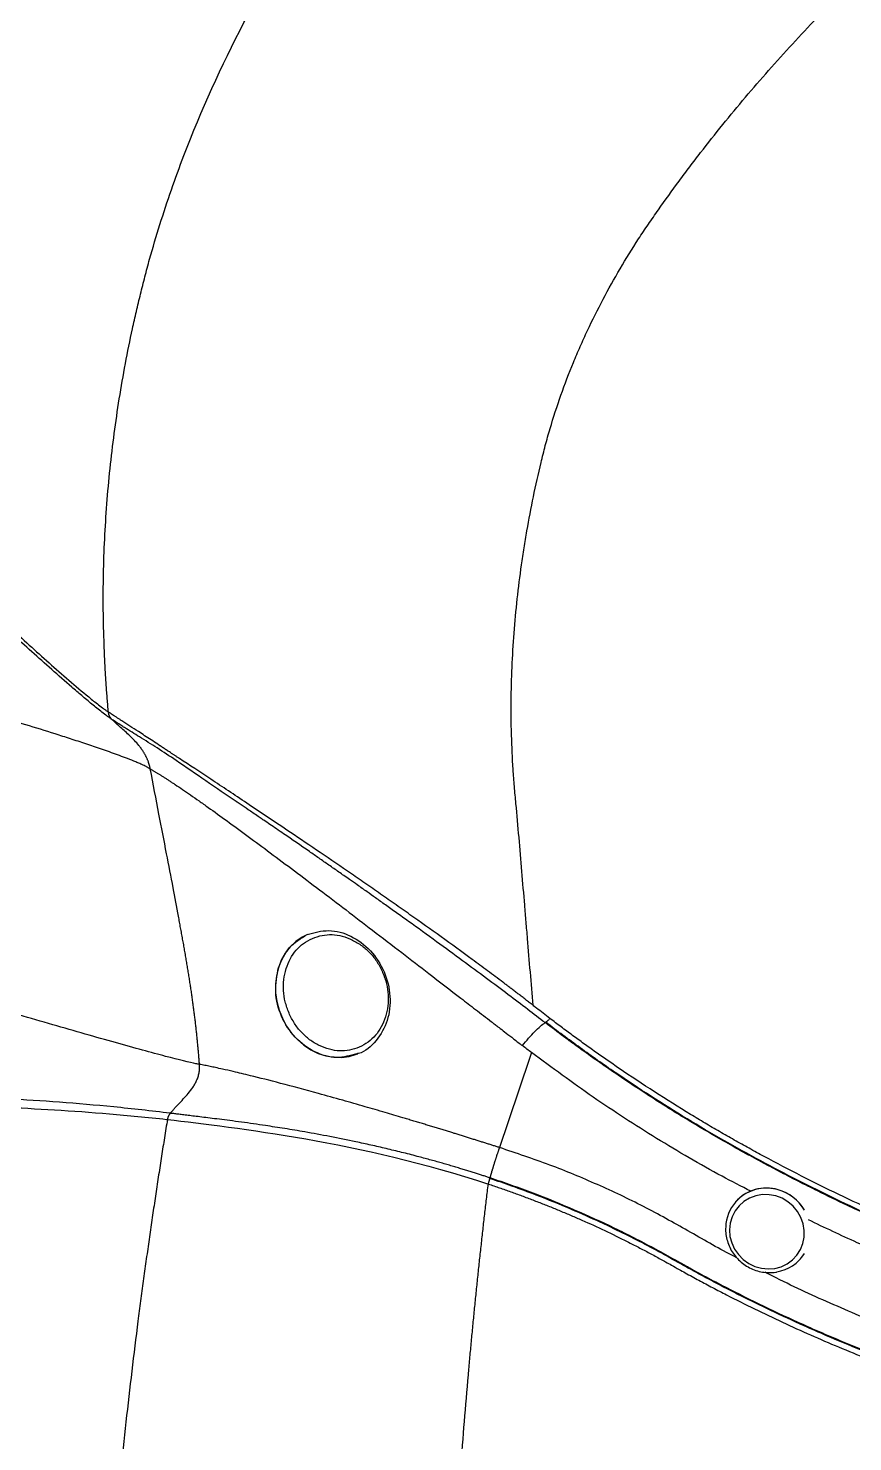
# Model space of a CAD drawing. Extents: x 527 to 611, y 788 to 934.
# Drawn here: x 537.27 to 546.82, y 851.41 to 867.79 of the extents above; entities that cross this region are included whole.
import ezdxf

# ---------------------------------------------------------------- set-up
doc = ezdxf.new("R2010")
doc.units = 0
doc.header["$MEASUREMENT"] = 0
doc.layers.add('1', color=4, linetype='Continuous')
doc.layers.add('GEOMETRY', color=3, linetype='Continuous', lineweight=25)

# ---------------------------------------------------------------- blocks, each defined once
blk = doc.blocks.new('2026_FLAIR')
at = {"layer": 'GEOMETRY'}
for p, q in [((18.402, 50.825), (18.401, 50.824)), ((19.154, 50.167), (19.188, 50.211)), ((19.154, 50.166), (19.154, 50.167))]:
    blk.add_line(p, q, dxfattribs=at)
at = {"layer": 'GEOMETRY', "flags": 128}
for points in [[(13.442, 53.925), (13.379, 53.893), (13.306, 53.843), (13.241, 53.781), (13.185, 53.709), (13.139, 53.628), (13.105, 53.54), (13.082, 53.446), (13.072, 53.348), (13.073, 53.248), (13.087, 53.148), (13.113, 53.049), (13.151, 52.954), (13.2, 52.864), (13.258, 52.781), (13.325, 52.707), (13.4, 52.642), (13.481, 52.588), (13.567, 52.546), (13.656, 52.517), (13.747, 52.502), (13.837, 52.5), (13.925, 52.512), (14.01, 52.537), (14.026, 52.543)], [(18.866, 50.894), (18.789, 50.909), (18.711, 50.91), (18.635, 50.897), (18.564, 50.87), (18.498, 50.831), (18.441, 50.781), (18.395, 50.721), (18.36, 50.653), (18.338, 50.58), (18.33, 50.503), (18.336, 50.426), (18.356, 50.351), (18.389, 50.279), (18.433, 50.214), (18.489, 50.158), (18.553, 50.112), (18.624, 50.077), (18.7, 50.056), (18.778, 50.048), (18.855, 50.055), (18.929, 50.074), (18.998, 50.107), (19.059, 50.152), (19.111, 50.207), (19.152, 50.272), (19.181, 50.342), (19.195, 50.418), (19.196, 50.495), (19.184, 50.572), (19.157, 50.645), (19.118, 50.714), (19.068, 50.775), (19.008, 50.826), (18.94, 50.867), (18.866, 50.894)]]:
    blk.add_lwpolyline(points, dxfattribs=at)
at = {"layer": 'GEOMETRY'}
for centre, radius, start, end in [((18.751, 50.518), 0.465, 100.0316, 178.0722), ((18.758, 50.509), 0.477, 73.446, 138.422), ((18.758, 50.488), 0.496, 74.1184, 100.1449), ((18.752, 50.466), 0.519, 30.7289, 74.1582), ((18.752, 50.466), 0.519, 31.6651, 74.1574), ((18.804, 50.473), 0.465, 279.1262, 328.1091)]:
    blk.add_arc(centre, radius, start, end, dxfattribs=at)
for points, knots in [([(16.055, 53.104), (16.034, 53.361), (16.013, 53.618), (15.986, 53.942), (15.98, 54.007), (15.969, 54.136), (15.953, 54.331), (15.937, 54.526), (15.904, 54.918), (15.881, 55.18), (15.854, 55.476), (15.851, 55.509), (15.845, 55.575), (15.842, 55.608), (15.834, 55.707), (15.829, 55.773), (15.816, 55.97), (15.81, 56.102), (15.804, 56.3), (15.802, 56.366), (15.801, 56.497), (15.801, 56.563), (15.803, 56.761), (15.806, 56.892), (15.823, 57.287), (15.843, 57.551), (15.886, 57.946), (15.903, 58.077), (15.931, 58.275), (15.94, 58.341), (15.956, 58.44), (15.961, 58.473), (15.972, 58.538), (15.978, 58.571), (16.03, 58.868), (16.084, 59.132), (16.163, 59.461), (16.18, 59.527), (16.214, 59.658), (16.233, 59.724), (16.291, 59.919), (16.333, 60.049), (16.423, 60.305), (16.471, 60.431), (16.535, 60.588), (16.548, 60.619), (16.575, 60.681), (16.588, 60.712), (16.629, 60.804), (16.657, 60.866), (16.8, 61.171), (16.926, 61.409), (17.132, 61.759), (17.203, 61.874), (17.314, 62.045), (17.352, 62.101), (17.429, 62.214), (17.468, 62.27), (17.586, 62.438), (17.666, 62.549), (17.788, 62.715), (17.829, 62.77), (17.912, 62.88), (17.954, 62.934), (18.165, 63.207), (18.338, 63.421), (18.692, 63.84), (18.874, 64.046), (19.245, 64.449), (19.434, 64.646), (20.016, 65.225), (20.42, 65.595), (20.946, 66.037), (21.052, 66.124), (21.214, 66.253), (21.267, 66.296), (21.376, 66.381), (21.43, 66.424), (21.704, 66.633), (21.925, 66.795), (22.205, 66.99), (22.262, 67.029), (22.375, 67.105), (22.431, 67.143), (22.603, 67.252), (22.719, 67.323), (23.07, 67.526), (23.31, 67.65), (23.679, 67.819), (23.803, 67.873), (23.992, 67.949), (24.055, 67.973), (24.151, 68.009), (24.183, 68.021), (24.247, 68.044), (24.279, 68.055), (24.44, 68.11), (24.569, 68.151), (24.764, 68.206), (24.829, 68.224), (24.959, 68.257), (25.024, 68.273), (25.35, 68.349), (25.612, 68.402), (25.94, 68.458), (26.005, 68.469), (26.137, 68.489), (26.202, 68.499), (26.4, 68.526), (26.532, 68.542), (26.796, 68.57), (26.928, 68.581), (27.192, 68.6), (27.325, 68.608), (27.722, 68.623), (27.986, 68.624), (28.313, 68.614), (28.379, 68.611), (28.477, 68.606), (28.509, 68.604), (28.575, 68.6), (28.672, 68.593), (28.77, 68.585), (28.9, 68.574), (28.965, 68.568), (29.289, 68.539), (29.548, 68.516), (30.062, 68.472), (30.319, 68.451), (30.702, 68.421), (30.829, 68.411), (30.988, 68.398), (31.02, 68.396), (31.083, 68.391), (31.115, 68.388), (31.21, 68.38), (31.273, 68.375), (31.337, 68.37)], [0, 0, 0, 0, 0.03125, 0.03125, 0.039062, 0.039062, 0.046875, 0.0625, 0.0625, 0.09375, 0.09375, 0.097656, 0.097656, 0.101562, 0.101562, 0.109375, 0.109375, 0.125, 0.125, 0.132812, 0.132812, 0.140625, 0.140625, 0.15625, 0.15625, 0.1875, 0.1875, 0.203125, 0.203125, 0.210937, 0.210937, 0.214844, 0.214844, 0.21875, 0.21875, 0.25, 0.25, 0.257813, 0.257813, 0.265625, 0.265625, 0.28125, 0.28125, 0.296875, 0.296875, 0.300781, 0.300781, 0.304688, 0.304688, 0.3125, 0.3125, 0.34375, 0.34375, 0.359375, 0.359375, 0.367187, 0.367187, 0.375, 0.375, 0.390625, 0.390625, 0.398437, 0.398437, 0.40625, 0.40625, 0.4375, 0.4375, 0.46875, 0.46875, 0.5, 0.5, 0.5625, 0.5625, 0.578125, 0.578125, 0.585937, 0.585937, 0.59375, 0.59375, 0.625, 0.625, 0.632812, 0.632812, 0.640625, 0.640625, 0.65625, 0.65625, 0.6875, 0.6875, 0.703125, 0.703125, 0.710937, 0.710937, 0.714844, 0.714844, 0.71875, 0.71875, 0.734375, 0.734375, 0.742187, 0.742187, 0.75, 0.75, 0.78125, 0.78125, 0.789062, 0.789062, 0.796875, 0.796875, 0.8125, 0.8125, 0.828125, 0.828125, 0.84375, 0.84375, 0.875, 0.875, 0.882813, 0.882813, 0.886719, 0.886719, 0.890625, 0.898438, 0.898438, 0.90625, 0.90625, 0.9375, 0.9375, 0.96875, 0.96875, 0.984375, 0.984375, 0.988281, 0.988281, 0.992188, 0.992188, 1, 1, 1, 1]), ([(11.136, 56.504), (11.134, 56.529), (11.129, 56.581), (11.123, 56.658), (11.117, 56.735), (11.111, 56.813), (11.106, 56.89), (11.101, 56.968), (11.097, 57.046), (11.093, 57.124), (11.09, 57.202), (11.082, 57.39), (11.075, 57.69), (11.078, 58.236), (11.111, 58.919), (11.182, 59.596), (11.261, 60.138), (11.331, 60.542), (11.399, 60.88), (11.452, 61.114), (11.484, 61.248), (11.508, 61.349), (11.533, 61.45), (11.567, 61.584), (11.631, 61.82), (11.77, 62.29), (12.092, 63.217), (12.502, 64.123), (12.907, 64.871), (13.064, 65.142), (13.174, 65.325), (13.23, 65.416), (13.29, 65.513), (13.34, 65.591), (13.386, 65.662), (13.413, 65.703), (13.428, 65.726)], [0, 0, 0, 0, 0.008096, 0.016199, 0.024311, 0.032429, 0.040556, 0.048689, 0.056831, 0.064979, 0.073135, 0.081299, 0.12408, 0.167471, 0.2528, 0.338941, 0.381412, 0.424747, 0.467771, 0.489326, 0.500117, 0.510916, 0.521725, 0.532547, 0.554233, 0.597796, 0.684619, 0.856336, 0.899498, 0.942217, 0.950964, 0.963756, 0.974539, 0.98533, 0.991823, 1, 1, 1, 1]), ([(7.546, 59.873), (7.831, 59.582), (8.121, 59.291), (8.708, 58.709), (9.005, 58.419), (9.457, 57.988), (9.608, 57.845), (9.912, 57.561), (10.065, 57.42), (10.295, 57.211), (10.371, 57.142), (10.525, 57.006), (10.601, 56.938), (10.755, 56.806), (10.831, 56.741), (10.946, 56.647), (10.984, 56.616), (11.042, 56.572), (11.061, 56.557), (11.089, 56.536), (11.098, 56.529), (11.117, 56.516), (11.127, 56.51), (11.136, 56.504)], [0, 0, 0, 0, 0.25, 0.25, 0.5, 0.5, 0.625, 0.625, 0.75, 0.75, 0.8125, 0.8125, 0.875, 0.875, 0.9375, 0.9375, 0.96875, 0.96875, 0.984375, 0.984375, 0.992188, 0.992188, 1, 1, 1, 1]), ([(11.177, 56.418), (11.167, 56.424), (11.158, 56.431), (11.139, 56.444), (11.129, 56.451), (11.1, 56.473), (11.081, 56.487), (11.022, 56.533), (10.983, 56.564), (10.905, 56.628), (10.866, 56.661), (10.789, 56.727), (10.75, 56.76), (10.633, 56.86), (10.556, 56.928), (10.402, 57.065), (10.325, 57.134), (10.095, 57.341), (9.943, 57.481), (9.639, 57.763), (9.489, 57.905), (9.038, 58.334), (8.74, 58.622), (8.15, 59.203), (7.859, 59.495), (7.57, 59.789)], [0, 0, 0, 0, 0.007813, 0.007813, 0.015625, 0.015625, 0.03125, 0.03125, 0.0625, 0.0625, 0.09375, 0.09375, 0.125, 0.125, 0.1875, 0.1875, 0.25, 0.25, 0.375, 0.375, 0.5, 0.5, 0.75, 0.75, 1, 1, 1, 1]), ([(11.621, 55.845), (11.617, 55.847), (11.609, 55.851), (11.597, 55.858), (11.585, 55.865), (11.561, 55.878), (11.525, 55.895), (11.477, 55.916), (11.414, 55.942), (11.335, 55.973), (11.21, 56.019), (11.056, 56.074), (10.874, 56.135), (10.695, 56.194), (10.461, 56.269), (10.177, 56.357), (9.85, 56.457), (9.539, 56.55), (9.245, 56.637), (9.063, 56.69), (8.976, 56.715)], [0, 0, 0, 0, 0.003906, 0.007812, 0.011719, 0.015625, 0.03125, 0.046875, 0.0625, 0.09375, 0.125, 0.1875, 0.25, 0.3125, 0.375, 0.5, 0.625, 0.75, 0.875, 1, 1, 1, 1]), ([(11.177, 56.418), (11.175, 56.419), (11.172, 56.422), (11.167, 56.428), (11.163, 56.433), (11.158, 56.439), (11.154, 56.446), (11.15, 56.453), (11.147, 56.46), (11.144, 56.468), (11.141, 56.476), (11.139, 56.485), (11.137, 56.494), (11.137, 56.5), (11.136, 56.504)], [0, 0, 0, 0, 0.071945, 0.146237, 0.222795, 0.301533, 0.38237, 0.465223, 0.550007, 0.63664, 0.725039, 0.815121, 0.906802, 1, 1, 1, 1]), ([(16.055, 53.104), (16.04, 53.115), (16.012, 53.137), (15.97, 53.169), (15.929, 53.201), (15.889, 53.231), (15.85, 53.261), (15.813, 53.29), (15.776, 53.318), (15.741, 53.344), (15.659, 53.407), (15.529, 53.503), (15.291, 53.68), (14.991, 53.898), (14.688, 54.113), (14.447, 54.283), (14.265, 54.41), (14.085, 54.535), (13.844, 54.701), (13.548, 54.903), (13.154, 55.169), (12.74, 55.447), (12.323, 55.725), (12.065, 55.895), (11.933, 55.982), (11.907, 55.999), (11.881, 56.016), (11.855, 56.033), (11.838, 56.045), (11.827, 56.051), (11.825, 56.053), (11.822, 56.055), (11.819, 56.057), (11.815, 56.059), (11.812, 56.061), (11.809, 56.063), (11.805, 56.066), (11.801, 56.069), (11.797, 56.071), (11.793, 56.074), (11.789, 56.077), (11.784, 56.08), (11.78, 56.083), (11.775, 56.086), (11.77, 56.089), (11.765, 56.093), (11.76, 56.096), (11.754, 56.099), (11.749, 56.103), (11.744, 56.107), (11.738, 56.11), (11.732, 56.114), (11.726, 56.118), (11.72, 56.122), (11.714, 56.126), (11.683, 56.146), (11.629, 56.182), (11.555, 56.23), (11.472, 56.285), (11.383, 56.343), (11.311, 56.389), (11.263, 56.421), (11.235, 56.439), (11.209, 56.456), (11.183, 56.473), (11.159, 56.489), (11.144, 56.499), (11.136, 56.504)], [0, 0, 0, 0, 0.007767, 0.015328, 0.022685, 0.029836, 0.036783, 0.043525, 0.050063, 0.056397, 0.062527, 0.093805, 0.124895, 0.187948, 0.249966, 0.281566, 0.312955, 0.344146, 0.375153, 0.438651, 0.500308, 0.587341, 0.670602, 0.750628, 0.756875, 0.763105, 0.769319, 0.775517, 0.781698, 0.782339, 0.783017, 0.783734, 0.784489, 0.785283, 0.786114, 0.786993, 0.787913, 0.78887, 0.789866, 0.790901, 0.791974, 0.793085, 0.794235, 0.795423, 0.79665, 0.797915, 0.799219, 0.800561, 0.801941, 0.80336, 0.804818, 0.806314, 0.807849, 0.809422, 0.811033, 0.812683, 0.83338, 0.854059, 0.874731, 0.906017, 0.937333, 0.948062, 0.958676, 0.969175, 0.979561, 0.989836, 1, 1, 1, 1]), ([(11.621, 55.845), (11.62, 55.849), (11.619, 55.857), (11.616, 55.869), (11.613, 55.881), (11.61, 55.893), (11.606, 55.904), (11.602, 55.915), (11.599, 55.927), (11.595, 55.938), (11.59, 55.948), (11.586, 55.959), (11.581, 55.97), (11.576, 55.98), (11.571, 55.99), (11.566, 56.001), (11.56, 56.011), (11.555, 56.021), (11.549, 56.031), (11.543, 56.04), (11.537, 56.05), (11.53, 56.06), (11.524, 56.069), (11.517, 56.079), (11.51, 56.088), (11.503, 56.097), (11.496, 56.107), (11.475, 56.133), (11.438, 56.174), (11.385, 56.227), (11.331, 56.277), (11.283, 56.32), (11.243, 56.357), (11.209, 56.387), (11.188, 56.408), (11.177, 56.418)], [0, 0, 0, 0, 0.015723, 0.031202, 0.046466, 0.061544, 0.076465, 0.091258, 0.105955, 0.120584, 0.135176, 0.149753, 0.164332, 0.178925, 0.193546, 0.208206, 0.222919, 0.2377, 0.252562, 0.267517, 0.282568, 0.297715, 0.312958, 0.328296, 0.343726, 0.359247, 0.37486, 0.390562, 0.494409, 0.599927, 0.704919, 0.807256, 0.873482, 0.937732, 1, 1, 1, 1]), ([(11.302, 56.336), (11.295, 56.341), (11.27, 56.357), (11.227, 56.385), (11.195, 56.406), (11.177, 56.418)], [0, 0, 0, 0, 0.161551, 0.539437, 1, 1, 1, 1]), ([(11.323, 56.323), (11.322, 56.323), (11.315, 56.328), (11.308, 56.332), (11.302, 56.336)], [0, 0, 0, 0, 0.108543, 1, 1, 1, 1]), ([(12.627, 55.459), (12.504, 55.542), (12.259, 55.708), (11.957, 55.918), (11.705, 56.086), (11.508, 56.208), (11.381, 56.287), (11.323, 56.323)], [0, 0, 0, 0, 0.264464, 0.528166, 0.703188, 0.865742, 1, 1, 1, 1]), ([(12.191, 52.419), (12.189, 52.437), (12.187, 52.471), (12.183, 52.523), (12.178, 52.575), (12.173, 52.628), (12.168, 52.682), (12.163, 52.736), (12.157, 52.791), (12.151, 52.846), (12.145, 52.902), (12.138, 52.958), (12.131, 53.015), (12.123, 53.073), (12.116, 53.131), (12.107, 53.19), (12.099, 53.249), (12.09, 53.309), (12.081, 53.369), (12.071, 53.43), (12.061, 53.492), (12.051, 53.554), (12.041, 53.616), (12.03, 53.679), (12.019, 53.743), (12.008, 53.807), (11.996, 53.872), (11.984, 53.937), (11.972, 54.003), (11.96, 54.069), (11.932, 54.224), (11.882, 54.488), (11.806, 54.883), (11.717, 55.342), (11.654, 55.67), (11.621, 55.845)], [0, 0, 0, 0, 0.014931, 0.030022, 0.045276, 0.060692, 0.076273, 0.092017, 0.107927, 0.124003, 0.140247, 0.156659, 0.17324, 0.189992, 0.206915, 0.224009, 0.241268, 0.258689, 0.276271, 0.294015, 0.311921, 0.329991, 0.348224, 0.366621, 0.385182, 0.403908, 0.422797, 0.441851, 0.46107, 0.480453, 0.5, 0.596725, 0.712296, 0.846719, 1, 1, 1, 1]), ([(11.621, 55.845), (11.625, 55.842), (11.633, 55.838), (11.645, 55.831), (11.657, 55.823), (11.67, 55.816), (11.683, 55.808), (11.696, 55.8), (11.709, 55.792), (11.723, 55.783), (11.737, 55.775), (11.751, 55.766), (11.766, 55.756), (11.781, 55.747), (11.796, 55.737), (11.811, 55.727), (11.827, 55.717), (11.843, 55.707), (11.859, 55.696), (11.876, 55.685), (11.893, 55.674), (11.931, 55.649), (11.994, 55.606), (12.087, 55.543), (12.185, 55.474), (12.323, 55.376), (12.51, 55.242), (12.751, 55.065), (13.013, 54.871), (13.289, 54.664), (13.583, 54.442), (13.885, 54.212), (14.204, 53.968), (14.525, 53.722), (14.867, 53.458), (15.152, 53.238), (15.393, 53.052), (15.517, 52.957), (15.595, 52.897), (15.629, 52.87), (15.68, 52.831), (15.749, 52.778), (15.835, 52.712), (15.897, 52.663), (15.932, 52.637)], [0, 0, 0, 0, 0.006195, 0.012389, 0.018582, 0.024774, 0.030965, 0.037154, 0.043343, 0.04953, 0.055716, 0.061901, 0.068084, 0.074266, 0.080447, 0.086627, 0.092805, 0.098983, 0.10516, 0.111336, 0.117511, 0.123686, 0.153193, 0.182926, 0.212885, 0.243078, 0.301182, 0.361182, 0.419529, 0.480483, 0.54085, 0.602835, 0.663598, 0.729584, 0.790314, 0.86171, 0.894276, 0.930043, 0.933292, 0.939898, 0.949863, 0.963195, 0.979903, 1, 1, 1, 1]), ([(12.917, 55.262), (12.901, 55.273), (12.866, 55.297), (12.812, 55.334), (12.742, 55.381), (12.678, 55.424), (12.633, 55.455), (12.619, 55.464)], [0, 0, 0, 0, 0.152347, 0.351929, 0.535465, 0.854371, 1, 1, 1, 1]), ([(16.195, 52.903), (16.128, 52.954), (15.987, 53.062), (15.76, 53.233), (15.509, 53.422), (15.232, 53.626), (14.93, 53.847), (14.674, 54.033), (14.476, 54.174), (14.349, 54.265), (14.236, 54.346), (14.127, 54.423), (14.027, 54.494), (13.937, 54.557), (13.866, 54.606), (13.806, 54.649), (13.748, 54.689), (13.69, 54.73), (13.633, 54.769), (13.576, 54.809), (13.52, 54.848), (13.382, 54.944), (13.236, 55.044), (13.085, 55.148), (13.009, 55.2), (12.953, 55.238), (12.923, 55.258), (12.917, 55.262)], [0, 0, 0, 0, 0.062334, 0.131765, 0.208283, 0.291846, 0.382386, 0.479826, 0.521703, 0.559628, 0.593604, 0.623637, 0.657556, 0.684491, 0.704452, 0.722134, 0.739738, 0.757263, 0.774712, 0.792085, 0.809384, 0.826609, 0.920088, 0.946215, 0.970763, 0.993727, 1, 1, 1, 1]), ([(13.196, 53.529), (13.185, 53.487), (13.163, 53.405), (13.16, 53.274), (13.181, 53.142), (13.225, 53.014), (13.288, 52.893), (13.369, 52.788), (13.466, 52.701), (13.577, 52.635), (13.695, 52.59), (13.814, 52.571), (13.931, 52.581), (14.043, 52.616), (14.145, 52.674), (14.232, 52.753), (14.3, 52.852), (14.348, 52.968), (14.376, 53.094), (14.381, 53.224), (14.36, 53.356), (14.316, 53.485), (14.253, 53.606), (14.172, 53.711), (14.074, 53.798), (13.963, 53.864), (13.846, 53.909), (13.727, 53.928), (13.61, 53.918), (13.498, 53.883), (13.395, 53.826), (13.308, 53.746), (13.239, 53.647), (13.21, 53.569), (13.196, 53.529)], [0, 0, 0, 0, 0.0318756, 0.0624629, 0.0931188, 0.1251463, 0.1568579, 0.1874213, 0.2180725, 0.2500557, 0.282024, 0.3126716, 0.3432448, 0.3749788, 0.4069064, 0.4375005, 0.468061, 0.4999355, 0.5317555, 0.5623507, 0.5930121, 0.6250336, 0.6567801, 0.6873611, 0.7180148, 0.7499829, 0.7818927, 0.8125166, 0.843102, 0.8748894, 0.9068847, 0.9375432, 0.9681532, 1, 1, 1, 1]), ([(13.439, 53.924), (13.521, 53.947), (13.686, 53.994), (13.952, 53.92), (14.182, 53.749), (14.344, 53.498), (14.414, 53.208), (14.382, 52.919), (14.247, 52.69), (14.109, 52.559), (14.019, 52.543), (14.012, 52.542)], [0, 0, 0, 0, 0.123777, 0.247554, 0.371332, 0.495109, 0.618886, 0.742663, 0.86644, 0.990217, 1, 1, 1, 1]), ([(12.191, 52.419), (12.177, 52.422), (12.164, 52.425), (12.079, 52.441), (11.835, 52.5), (11.241, 52.664), (10.501, 52.875), (9.965, 53.032), (9.435, 53.186), (9.035, 53.304), (8.674, 53.41), (8.556, 53.444)], [-0.0237311, -0.0237311, -0.0237311, -0.0237311, 0, 0, 0.125, 0.25, 0.375, 0.5, 0.5, 0.625, 0.690511, 0.690511, 0.690511, 0.690511]), ([(14.012, 52.542), (13.936, 52.521), (13.779, 52.477), (13.52, 52.55), (13.289, 52.721), (13.128, 52.971), (13.052, 53.264), (13.089, 53.449), (13.107, 53.541)], [0, 0, 0, 0, 0.155543, 0.324435, 0.493326, 0.662217, 0.831109, 1, 1, 1, 1]), ([(16.25, 52.952), (16.224, 52.972), (16.172, 53.012), (16.121, 53.052), (16.095, 53.072)], [0, 0, 0, 0, 0.506907, 1, 1, 1, 1]), ([(16.202, 52.907), (16.205, 52.91), (16.208, 52.912), (16.215, 52.918), (16.219, 52.921), (16.227, 52.929), (16.232, 52.933), (16.24, 52.942), (16.245, 52.947), (16.25, 52.952)], [0, 0, 0, 0, 0.25, 0.25, 0.5, 0.5, 0.75, 0.75, 1, 1, 1, 1]), ([(23.197, 49.634), (23.17, 49.641), (23.116, 49.654), (23.035, 49.673), (22.954, 49.693), (22.874, 49.714), (22.793, 49.735), (22.713, 49.756), (22.633, 49.777), (22.553, 49.799), (22.473, 49.821), (22.394, 49.844), (22.314, 49.867), (22.235, 49.89), (22.156, 49.913), (22.077, 49.937), (21.998, 49.961), (21.92, 49.986), (21.841, 50.011), (21.763, 50.036), (21.685, 50.062), (21.607, 50.087), (21.529, 50.114), (21.452, 50.14), (21.323, 50.185), (21.147, 50.248), (20.924, 50.332), (20.701, 50.419), (20.407, 50.541), (20.038, 50.702), (19.6, 50.907), (19.163, 51.124), (18.817, 51.305), (18.558, 51.446), (18.386, 51.542), (18.216, 51.639), (18.047, 51.738), (17.795, 51.89), (17.462, 52.098), (17.141, 52.311), (16.915, 52.467), (16.779, 52.562), (16.645, 52.658), (16.512, 52.756), (16.38, 52.853), (16.293, 52.919), (16.25, 52.952)], [0, 0, 0, 0, 0.01104, 0.022064, 0.033071, 0.044063, 0.055039, 0.065998, 0.076943, 0.087871, 0.098784, 0.109682, 0.120564, 0.131431, 0.142283, 0.15312, 0.163942, 0.174749, 0.185542, 0.19632, 0.207084, 0.217833, 0.228568, 0.239289, 0.249996, 0.281753, 0.312493, 0.343446, 0.374989, 0.436643, 0.499994, 0.562071, 0.625009, 0.650202, 0.675297, 0.700294, 0.725197, 0.750008, 0.812667, 0.875001, 0.896079, 0.917057, 0.937937, 0.958719, 0.979407, 1, 1, 1, 1]), ([(15.932, 52.637), (15.955, 52.666), (15.98, 52.695), (16.028, 52.75), (16.052, 52.776), (16.097, 52.822), (16.119, 52.843), (16.16, 52.878), (16.179, 52.892), (16.195, 52.903)], [0, 0, 0, 0, 0.25, 0.25, 0.5, 0.5, 0.75, 0.75, 1, 1, 1, 1]), ([(16.195, 52.903), (16.196, 52.903), (16.198, 52.905), (16.2, 52.906), (16.201, 52.907), (16.202, 52.907)], [0.0000287519, 0.0000287519, 0.0000287519, 0.0000287519, 0.0001400938, 0.0003089425, 0.0004016825, 0.0004016825, 0.0004016825, 0.0004016825]), ([(23.174, 49.572), (22.866, 49.645), (22.441, 49.756), (21.899, 49.92), (21.584, 50.022), (21.349, 50.103), (21.154, 50.173), (20.959, 50.245), (20.765, 50.32), (20.571, 50.398), (20.417, 50.462), (20.187, 50.56), (19.957, 50.662), (19.653, 50.804), (19.389, 50.933), (19.144, 51.055), (18.956, 51.152), (18.807, 51.231), (18.676, 51.301), (18.565, 51.361), (18.416, 51.443), (18.231, 51.548), (18.011, 51.676), (17.81, 51.797), (17.593, 51.931), (17.341, 52.092), (17.074, 52.27), (16.827, 52.44), (16.652, 52.564), (16.513, 52.665), (16.372, 52.769), (16.266, 52.849), (16.195, 52.903)], [0.0041087, 0.0041087, 0.0041087, 0.0041087, 0.125, 0.171875, 0.21875, 0.25, 0.265625, 0.296875, 0.328125, 0.34375, 0.375, 0.390625, 0.4375, 0.46875, 0.515625, 0.546875, 0.5703125, 0.59375, 0.609375, 0.625, 0.640625, 0.671875, 0.703125, 0.734375, 0.7578125, 0.796875, 0.84375, 0.875, 0.90625, 0.921875, 0.9375, 0.97, 0.97, 0.97, 0.97]), ([(23.176, 49.578), (22.869, 49.65), (22.563, 49.731), (22.105, 49.864), (21.953, 49.911), (21.649, 50.008), (21.498, 50.059), (21.195, 50.164), (21.045, 50.219), (20.745, 50.335), (20.595, 50.395), (20.298, 50.519), (20.15, 50.584), (19.856, 50.717), (19.709, 50.786), (19.271, 50.997), (18.981, 51.145), (18.549, 51.378), (18.406, 51.457), (18.121, 51.62), (17.979, 51.703), (17.558, 51.96), (17.28, 52.138), (16.871, 52.418), (16.735, 52.513), (16.534, 52.659), (16.467, 52.708), (16.334, 52.807), (16.268, 52.857), (16.202, 52.907)], [0, 0, 0, 0, 0.125, 0.125, 0.1875, 0.1875, 0.25, 0.25, 0.3125, 0.3125, 0.375, 0.375, 0.4375, 0.4375, 0.5, 0.5, 0.625, 0.625, 0.6875, 0.6875, 0.75, 0.75, 0.875, 0.875, 0.9375, 0.9375, 0.96875, 0.96875, 1, 1, 1, 1]), ([(16.038, 52.556), (16.028, 52.525), (16.007, 52.464), (15.976, 52.373), (15.945, 52.281), (15.914, 52.189), (15.883, 52.098), (15.852, 52.006), (15.821, 51.914), (15.79, 51.823), (15.759, 51.731), (15.728, 51.639), (15.698, 51.547), (15.677, 51.485), (15.667, 51.455)], [0, 0, 0, 0, 0.083338, 0.166682, 0.250028, 0.333374, 0.416716, 0.500053, 0.583384, 0.66671, 0.750032, 0.833351, 0.916672, 1, 1, 1, 1]), ([(18.579, 50.949), (18.467, 51.006), (18.097, 51.195), (17.483, 51.557), (16.745, 52.033), (16.274, 52.381), (16.038, 52.556)], [0, 0, 0, 0, 0.126091, 0.417444, 0.708769, 1, 1, 1, 1]), ([(11.893, 51.899), (11.895, 51.901), (11.902, 51.909), (11.92, 51.928), (11.954, 51.966), (12.004, 52.018), (12.062, 52.082), (12.106, 52.14), (12.138, 52.19), (12.158, 52.231), (12.175, 52.274), (12.187, 52.32), (12.192, 52.369), (12.192, 52.403), (12.191, 52.419)], [0, 0, 0, 0, 0.0152599, 0.0465099, 0.1090099, 0.2340099, 0.3590099, 0.4840099, 0.5465099, 0.6090099, 0.6715099, 0.7340099, 0.7965099, 0.8590099, 0.8590099, 0.8590099, 0.8590099]), ([(15.667, 51.455), (15.654, 51.459), (15.628, 51.467), (15.588, 51.48), (15.547, 51.493), (15.506, 51.506), (15.463, 51.519), (15.42, 51.533), (15.375, 51.547), (15.33, 51.561), (15.284, 51.576), (15.236, 51.59), (15.188, 51.605), (15.139, 51.62), (15.089, 51.636), (15.039, 51.651), (14.987, 51.667), (14.935, 51.683), (14.881, 51.7), (14.827, 51.716), (14.772, 51.733), (14.717, 51.749), (14.661, 51.766), (14.604, 51.783), (14.497, 51.815), (14.33, 51.865), (14.096, 51.933), (13.837, 52.007), (13.501, 52.101), (13.134, 52.199), (12.814, 52.281), (12.599, 52.332), (12.468, 52.362), (12.381, 52.381), (12.324, 52.393), (12.283, 52.401), (12.251, 52.408), (12.22, 52.414), (12.201, 52.418), (12.191, 52.419)], [0, 0, 0, 0, 0.0088828, 0.0179808, 0.0272939, 0.0368216, 0.0465639, 0.0565203, 0.0666906, 0.0770744, 0.0876715, 0.0984815, 0.109504, 0.1207389, 0.1321859, 0.1438448, 0.1557154, 0.1677976, 0.1800912, 0.1925962, 0.2053125, 0.21824, 0.231379, 0.2447293, 0.2582914, 0.3068191, 0.363725, 0.4290207, 0.5027226, 0.629411, 0.7448803, 0.818806, 0.8704255, 0.906374, 0.9348298, 0.9510631, 0.9673354, 0.9836479, 1, 1, 1, 1]), ([(7.303, 51.919), (7.376, 51.923), (7.451, 51.926), (7.603, 51.931), (7.681, 51.934), (7.838, 51.938), (7.918, 51.94), (8.081, 51.944), (8.164, 51.945), (8.585, 51.951), (8.943, 51.951), (9.699, 51.934), (10.096, 51.918), (10.72, 51.88), (10.932, 51.864), (11.365, 51.828), (11.586, 51.806), (11.81, 51.782)], [0, 0, 0, 0, 0.0625, 0.0625, 0.125, 0.125, 0.1875, 0.1875, 0.25, 0.25, 0.5, 0.5, 0.75, 0.75, 0.875, 0.875, 1, 1, 1, 1]), ([(11.852, 51.853), (11.741, 51.867), (11.631, 51.879), (11.413, 51.904), (11.305, 51.915), (10.984, 51.947), (10.775, 51.965), (10.159, 52.011), (9.765, 52.031), (9.016, 52.055), (8.66, 52.058), (8.157, 52.055), (7.995, 52.053), (7.758, 52.047), (7.681, 52.045), (7.529, 52.04), (7.454, 52.038), (7.381, 52.035)], [0, 0, 0, 0, 0.0625, 0.0625, 0.125, 0.125, 0.25, 0.25, 0.5, 0.5, 0.75, 0.75, 0.875, 0.875, 0.9375, 0.9375, 1, 1, 1, 1]), ([(11.82, 51.781), (11.814, 51.746), (11.802, 51.675), (11.785, 51.569), (11.768, 51.462), (11.752, 51.354), (11.735, 51.246), (11.718, 51.138), (11.701, 51.029), (11.685, 50.919), (11.668, 50.809), (11.652, 50.698), (11.635, 50.587), (11.619, 50.475), (11.603, 50.363), (11.587, 50.25), (11.571, 50.136), (11.555, 50.022), (11.54, 49.908), (11.524, 49.793), (11.509, 49.677), (11.493, 49.561), (11.458, 49.291), (11.405, 48.862), (11.338, 48.271), (11.275, 47.668), (11.199, 46.865), (11.121, 45.856), (11.053, 44.648), (11.012, 43.434), (10.998, 42.22), (11.012, 41.005), (11.053, 39.787), (11.12, 38.575), (11.199, 37.564), (11.274, 36.76), (11.337, 36.158), (11.404, 35.568), (11.461, 35.106), (11.506, 34.766), (11.535, 34.545), (11.565, 34.327), (11.595, 34.11), (11.626, 33.895), (11.657, 33.683), (11.689, 33.472), (11.721, 33.263), (11.753, 33.057), (11.785, 32.852), (11.807, 32.716), (11.818, 32.649)], [0, 0, 0, 0, 0.0057401, 0.0115025, 0.0172873, 0.0230944, 0.0289239, 0.0347757, 0.0406499, 0.0465464, 0.0524654, 0.0584067, 0.0643705, 0.0703566, 0.0763652, 0.0823962, 0.0884496, 0.0945255, 0.1006238, 0.1067446, 0.1128879, 0.1190537, 0.125242, 0.155831, 0.1869142, 0.2184932, 0.2505697, 0.3124934, 0.3754387, 0.4373301, 0.4997163, 0.5622504, 0.6242923, 0.6874667, 0.7496157, 0.7816137, 0.813117, 0.8441276, 0.8746469, 0.8864517, 0.8981745, 0.9098153, 0.9213743, 0.9328514, 0.9442468, 0.9555606, 0.9667927, 0.9779433, 0.9890124, 1, 1, 1, 1]), ([(11.852, 51.853), (11.851, 51.851), (11.848, 51.848), (11.844, 51.842), (11.84, 51.836), (11.836, 51.83), (11.833, 51.823), (11.83, 51.817), (11.827, 51.81), (11.825, 51.803), (11.823, 51.796), (11.821, 51.788), (11.82, 51.783), (11.82, 51.781)], [0, 0, 0, 0, 0.091335, 0.182402, 0.273263, 0.36398, 0.454615, 0.545226, 0.635875, 0.726618, 0.817515, 0.908623, 1, 1, 1, 1]), ([(11.852, 51.853), (11.853, 51.854), (11.864, 51.867), (11.878, 51.882), (11.89, 51.896), (11.893, 51.899)], [0.85900989, 0.85900989, 0.85900989, 0.85900989, 0.86668772, 0.92918772, 0.94517783, 0.94517783, 0.94517783, 0.94517783]), ([(15.558, 51.103), (15.545, 51.107), (15.518, 51.116), (15.477, 51.129), (15.433, 51.143), (15.386, 51.158), (15.338, 51.174), (15.286, 51.19), (15.232, 51.206), (15.176, 51.223), (15.117, 51.241), (15.055, 51.259), (14.991, 51.277), (14.925, 51.296), (14.856, 51.315), (14.785, 51.334), (14.677, 51.363), (14.532, 51.4), (14.354, 51.443), (14.177, 51.484), (13.958, 51.532), (13.7, 51.584), (13.425, 51.634), (13.177, 51.676), (12.98, 51.706), (12.765, 51.738), (12.587, 51.762), (12.423, 51.783), (12.315, 51.796), (12.219, 51.808), (12.135, 51.818), (12.061, 51.827), (11.996, 51.835), (11.941, 51.842), (11.894, 51.848), (11.865, 51.851), (11.852, 51.853)], [0, 0, 0, 0, 0.0089149, 0.0183931, 0.0284344, 0.039039, 0.0502067, 0.0619374, 0.0742308, 0.0870867, 0.1005048, 0.1144845, 0.1290255, 0.1441272, 0.1597893, 0.1760111, 0.192792, 0.2340433, 0.2752737, 0.3164889, 0.3576958, 0.4303915, 0.5030974, 0.564264, 0.6254594, 0.664797, 0.7478433, 0.7868271, 0.8230792, 0.8565919, 0.8873598, 0.9153794, 0.9406494, 0.963172, 0.9829528, 1, 1, 1, 1]), ([(15.558, 51.103), (15.558, 51.105), (15.559, 51.109), (15.561, 51.116), (15.563, 51.123), (15.565, 51.131), (15.567, 51.138), (15.57, 51.146), (15.572, 51.154), (15.574, 51.163), (15.577, 51.171), (15.579, 51.18), (15.582, 51.189), (15.585, 51.199), (15.588, 51.208), (15.591, 51.218), (15.594, 51.228), (15.597, 51.238), (15.6, 51.249), (15.603, 51.259), (15.607, 51.27), (15.61, 51.281), (15.614, 51.292), (15.617, 51.303), (15.621, 51.314), (15.624, 51.326), (15.628, 51.337), (15.632, 51.349), (15.635, 51.36), (15.639, 51.372), (15.643, 51.384), (15.647, 51.396), (15.651, 51.407), (15.655, 51.419), (15.659, 51.431), (15.663, 51.443), (15.665, 51.451), (15.667, 51.455)], [0, 0, 0, 0, 0.028581, 0.057163, 0.085748, 0.114333, 0.142918, 0.171504, 0.20009, 0.228676, 0.257262, 0.285847, 0.314432, 0.343017, 0.371602, 0.400188, 0.428774, 0.457361, 0.48595, 0.514541, 0.543133, 0.571726, 0.600317, 0.628905, 0.657489, 0.686067, 0.714639, 0.743205, 0.771763, 0.800314, 0.828858, 0.857394, 0.885924, 0.914449, 0.942969, 0.971485, 1, 1, 1, 1]), ([(18.416, 50.177), (18.397, 50.187), (18.205, 50.285), (17.849, 50.491), (17.337, 50.777), (16.801, 51.031), (16.245, 51.261), (15.861, 51.389), (15.667, 51.455)], [0, 0, 0, 0, 0.021256, 0.2135, 0.406622, 0.600662, 0.797771, 1, 1, 1, 1]), ([(15.538, 33.381), (15.534, 33.413), (15.526, 33.476), (15.515, 33.571), (15.504, 33.667), (15.493, 33.762), (15.482, 33.858), (15.471, 33.955), (15.46, 34.051), (15.449, 34.148), (15.439, 34.245), (15.428, 34.342), (15.418, 34.439), (15.408, 34.537), (15.398, 34.635), (15.388, 34.733), (15.378, 34.831), (15.368, 34.93), (15.359, 35.029), (15.349, 35.128), (15.34, 35.227), (15.33, 35.326), (15.321, 35.426), (15.299, 35.672), (15.266, 36.066), (15.223, 36.613), (15.185, 37.165), (15.139, 37.903), (15.091, 38.83), (15.05, 39.947), (15.025, 41.074), (15.017, 42.206), (15.025, 43.339), (15.05, 44.465), (15.091, 45.583), (15.138, 46.509), (15.184, 47.247), (15.223, 47.8), (15.265, 48.346), (15.301, 48.769), (15.328, 49.07), (15.345, 49.252), (15.363, 49.434), (15.38, 49.614), (15.399, 49.795), (15.417, 49.974), (15.436, 50.152), (15.456, 50.33), (15.475, 50.507), (15.495, 50.683), (15.516, 50.858), (15.53, 50.974), (15.537, 51.032)], [0, 0, 0, 0, 0.0056135, 0.0112337, 0.0168604, 0.0224936, 0.0281334, 0.0337798, 0.0394327, 0.0450921, 0.0507581, 0.0564305, 0.0621095, 0.067795, 0.0734869, 0.0791854, 0.0848903, 0.0906016, 0.0963195, 0.1020437, 0.1077744, 0.1135115, 0.1192551, 0.125005, 0.1559316, 0.1870756, 0.2184353, 0.2500087, 0.3120878, 0.3744619, 0.4371072, 0.5000001, 0.5628912, 0.6255359, 0.6879106, 0.7499915, 0.7815641, 0.8129235, 0.8440677, 0.8749952, 0.8855316, 0.8960465, 0.9065399, 0.9170116, 0.9274616, 0.9378899, 0.9482964, 0.958681, 0.9690437, 0.9793845, 0.9897033, 1, 1, 1, 1]), ([(15.537, 51.032), (15.538, 51.034), (15.539, 51.038), (15.541, 51.044), (15.542, 51.05), (15.544, 51.055), (15.545, 51.06), (15.546, 51.064), (15.548, 51.068), (15.549, 51.071), (15.55, 51.075), (15.551, 51.078), (15.551, 51.08), (15.552, 51.083), (15.553, 51.085), (15.553, 51.087), (15.554, 51.089), (15.554, 51.09), (15.555, 51.091), (15.555, 51.093), (15.555, 51.094), (15.555, 51.094), (15.556, 51.095), (15.556, 51.095)], [0, 0, 0, 0, 0.081578, 0.160325, 0.235714, 0.307245, 0.37469, 0.438286, 0.498278, 0.55486, 0.608179, 0.65832, 0.705309, 0.749161, 0.789884, 0.827482, 0.861929, 0.893178, 0.921183, 0.945899, 0.967292, 0.985334, 1, 1, 1, 1]), ([(15.537, 51.032), (15.559, 51.025), (15.602, 51.01), (15.667, 50.988), (15.731, 50.966), (15.796, 50.943), (15.86, 50.92), (15.925, 50.896), (15.989, 50.872), (16.053, 50.848), (16.116, 50.823), (16.18, 50.798), (16.244, 50.773), (16.307, 50.747), (16.37, 50.721), (16.433, 50.695), (16.496, 50.668), (16.559, 50.641), (16.689, 50.584), (16.886, 50.494), (17.103, 50.387), (17.276, 50.299), (17.405, 50.232), (17.509, 50.175), (17.594, 50.128), (17.636, 50.105), (17.659, 50.092)], [0, 0, 0, 0, 0.029478, 0.058944, 0.088398, 0.117842, 0.147276, 0.176702, 0.206121, 0.235534, 0.264941, 0.294345, 0.323746, 0.353146, 0.382544, 0.411943, 0.441343, 0.470746, 0.500152, 0.624903, 0.750074, 0.812771, 0.875001, 0.937489, 0.966093, 1, 1, 1, 1]), ([(15.556, 51.095), (15.556, 51.096), (15.557, 51.098), (15.557, 51.101), (15.558, 51.103)], [0.0020271881, 0.0020271881, 0.0020271881, 0.0020271881, 0.0021269212, 0.0023810622, 0.0023810622, 0.0023810622, 0.0023810622]), ([(22.924, 48.133), (22.646, 48.197), (22.236, 48.301), (21.694, 48.458), (21.344, 48.567), (21.082, 48.654), (20.861, 48.73), (20.64, 48.807), (20.42, 48.888), (20.199, 48.971), (20.023, 49.04), (19.761, 49.145), (19.499, 49.254), (19.152, 49.406), (18.853, 49.545), (18.577, 49.679), (18.365, 49.785), (18.197, 49.872), (18.05, 49.95), (17.925, 50.018), (17.755, 50.112), (17.546, 50.23), (17.29, 50.367), (17.053, 50.485), (16.791, 50.61), (16.48, 50.749), (16.139, 50.887), (15.822, 51.005), (15.642, 51.067), (15.556, 51.095)], [0.0244519, 0.0244519, 0.0244519, 0.0244519, 0.125, 0.171875, 0.21875, 0.25, 0.265625, 0.296875, 0.328125, 0.34375, 0.375, 0.390625, 0.4375, 0.46875, 0.515625, 0.546875, 0.5703125, 0.59375, 0.609375, 0.625, 0.640625, 0.671875, 0.703125, 0.734375, 0.7578125, 0.796875, 0.84375, 0.875, 0.9028622, 0.9028622, 0.9028622, 0.9028622]), ([(22.924, 48.141), (22.62, 48.212), (22.315, 48.29), (21.856, 48.42), (21.702, 48.465), (21.472, 48.536), (21.395, 48.56), (21.242, 48.61), (21.165, 48.635), (21.011, 48.687), (20.933, 48.713), (20.778, 48.767), (20.701, 48.794), (20.468, 48.878), (20.313, 48.936), (20.081, 49.025), (20.004, 49.056), (19.85, 49.117), (19.774, 49.149), (19.62, 49.212), (19.544, 49.244), (19.391, 49.31), (19.315, 49.343), (19.088, 49.445), (18.937, 49.514), (18.638, 49.657), (18.489, 49.731), (18.267, 49.845), (18.193, 49.883), (18.082, 49.942), (18.046, 49.961), (17.972, 50.001), (17.935, 50.021), (17.861, 50.062), (17.824, 50.082), (17.75, 50.124), (17.713, 50.144), (17.602, 50.206), (17.528, 50.247), (17.379, 50.328), (17.304, 50.367), (17.153, 50.444), (17.078, 50.482), (16.848, 50.592), (16.693, 50.663), (16.378, 50.799), (16.219, 50.864), (15.974, 50.957), (15.892, 50.987), (15.726, 51.046), (15.642, 51.075), (15.558, 51.103)], [0, 0, 0, 0, 0.125, 0.125, 0.1875, 0.1875, 0.21875, 0.21875, 0.25, 0.25, 0.28125, 0.28125, 0.3125, 0.3125, 0.375, 0.375, 0.40625, 0.40625, 0.4375, 0.4375, 0.46875, 0.46875, 0.5, 0.5, 0.5625, 0.5625, 0.625, 0.625, 0.65625, 0.65625, 0.671875, 0.671875, 0.6875, 0.6875, 0.703125, 0.703125, 0.71875, 0.71875, 0.75, 0.75, 0.78125, 0.78125, 0.8125, 0.8125, 0.875, 0.875, 0.9375, 0.9375, 0.96875, 0.96875, 1, 1, 1, 1]), ([(18.287, 50.531), (18.286, 50.522), (18.283, 50.489), (18.291, 50.428), (18.309, 50.353), (18.34, 50.28), (18.382, 50.213), (18.434, 50.153), (18.494, 50.102), (18.562, 50.06), (18.635, 50.029), (18.711, 50.01), (18.789, 50.004), (18.844, 50.005), (18.872, 50.012), (18.875, 50.012)], [0, 0, 0, 0, 0.0282325, 0.1153767, 0.2026331, 0.2900038, 0.3774806, 0.4650475, 0.5526836, 0.6403635, 0.7280519, 0.8157192, 0.9033349, 0.9908699, 1, 1, 1, 1]), ([(23.077, 49.27), (22.803, 49.337), (22.253, 49.473), (21.432, 49.724), (20.615, 50.013), (19.885, 50.311), (19.432, 50.527), (19.244, 50.617)], [0, 0, 0, 0, 0.211925, 0.423956, 0.63664, 0.849255, 1, 1, 1, 1]), ([(17.659, 50.092), (17.688, 50.075), (17.741, 50.046), (17.847, 49.987), (17.976, 49.916), (18.136, 49.831), (18.35, 49.719), (18.62, 49.584), (19.051, 49.378), (19.599, 49.137), (20.15, 48.917), (20.596, 48.752), (20.93, 48.635), (21.264, 48.523), (21.53, 48.439), (21.728, 48.379), (21.86, 48.34), (21.992, 48.302), (22.125, 48.265), (22.258, 48.229), (22.391, 48.194), (22.524, 48.159), (22.658, 48.126), (22.792, 48.093), (22.881, 48.073), (22.925, 48.062)], [0, 0, 0, 0, 0.017344, 0.031301, 0.062585, 0.093665, 0.125119, 0.187605, 0.250227, 0.37355, 0.500128, 0.562207, 0.625131, 0.688114, 0.750185, 0.774902, 0.799674, 0.824503, 0.84939, 0.874336, 0.899343, 0.924412, 0.949544, 0.974739, 1, 1, 1, 1]), ([(22.938, 48.499), (22.712, 48.554), (22.26, 48.663), (21.579, 48.863), (20.897, 49.09), (20.215, 49.345), (19.539, 49.629), (19.049, 49.852), (18.787, 49.987), (18.745, 50.009)], [0, 0, 0, 0, 0.160615, 0.321485, 0.482932, 0.645497, 0.807507, 0.968519, 1, 1, 1, 1])]:
    blk.add_open_spline(points, degree=3, knots=knots, dxfattribs=at)
for points in [[(13.107, 53.541), (13.143, 53.625), (13.216, 53.794), (13.365, 53.881), (13.439, 53.924)], [(16.095, 53.072), (16.082, 53.083), (16.068, 53.093), (16.055, 53.104)], [(16.038, 52.556), (16.002, 52.582), (15.967, 52.61), (15.932, 52.637)], [(11.81, 51.782), (11.813, 51.782), (11.817, 51.781), (11.82, 51.781)], [(11.82, 51.781), (12.616, 51.684), (14.055, 51.524), (15.537, 51.032)]]:
    blk.add_open_spline(points, degree=3, dxfattribs=at)

msp = doc.modelspace()

# ---------------------------------------------------------------- block references
at = {"layer": '1'}
msp.add_blockref('2026_FLAIR', (527.067, 803.363), dxfattribs=at)

doc.saveas('drawing.dxf')
